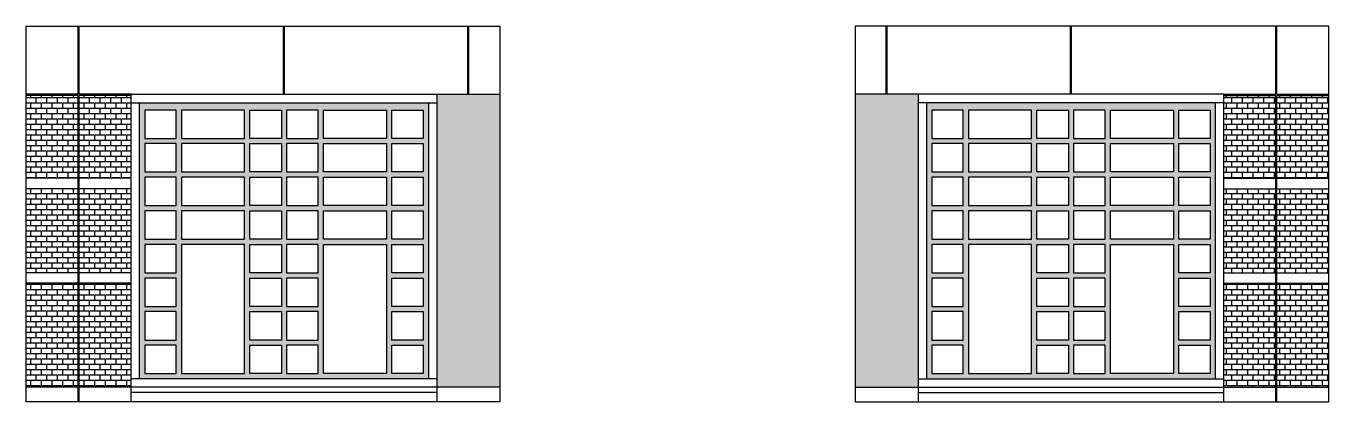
# Model space of a CAD drawing. Header units: millimetres. Extents: x -82299 to -43970, y 49033 to 79674.
# Drawn here: x -56370 to -43970, y 65020 to 68600 of the extents above; entities that cross this region are included whole.
import ezdxf

# ---------------------------------------------------------------- set-up
doc = ezdxf.new("R2010")
doc.units = ezdxf.units.MM
doc.layers.add('HAT', color=9, linetype='Continuous')
doc.layers.add('WIN', color=4, linetype='Continuous')
pattern_1 = [(0, (-46520, 0), (0, 6.985), [5.08, -1.905]), (90, (-46520, 0), (-6.985, 4e-16), [5.08, -1.905])]
pattern_2 = [(0, (-46520, 0), (0, 50.8), []), (90, (-46520, 0), (-50.8, 50.8), [50.8, -50.8])]

msp = doc.modelspace()

# ---------------------------------------------------------------- hatches: boundary and pattern name
at = {"layer": 'HAT', "true_color": 0xed1f24}
h = msp.add_hatch(dxfattribs=at)
h.set_pattern_fill('AR-B816', color=240, scale=0.25)
h.set_pattern_definition(pattern_2)
h.paths.add_polyline_path([(-55865, 67150), (-55370, 67150), (-55370, 67940), (-55865, 67940)])
h.paths.add_polyline_path([(-56370, 67150), (-55875, 67150), (-55875, 67940), (-56370, 67940)])
h.paths.add_polyline_path([(-55370, 67050), (-55865, 67050), (-55865, 66250), (-55370, 66250)])
h.paths.add_polyline_path([(-55875, 67050), (-56370, 67050), (-56370, 66250), (-55875, 66250)])
h.paths.add_polyline_path([(-55370, 66150), (-55865, 66150), (-55865, 65160), (-55370, 65160)])
h.paths.add_polyline_path([(-55875, 66150), (-56370, 66150), (-56370, 65160), (-55875, 65160)])
at = {"layer": 'HAT'}
h = msp.add_hatch(dxfattribs=at)
h.set_pattern_fill('ANGLE', color=256)
h.set_pattern_definition(pattern_1)
h.paths.add_polyline_path([(-55290, 67870), (-55290, 65240), (-52540, 65240), (-52540, 67870)])
h.paths.add_polyline_path([(-52590, 67800), (-52590, 67530), (-52890, 67530), (-52890, 67800)], flags=16)
h.paths.add_polyline_path([(-52940, 67800), (-52940, 67530), (-53540, 67530), (-53540, 67800)], flags=16)
h.paths.add_polyline_path([(-52590, 67480), (-52590, 67210), (-52890, 67210), (-52890, 67480)], flags=16)
h.paths.add_polyline_path([(-52940, 67480), (-52940, 67210), (-53540, 67210), (-53540, 67480)], flags=16)
h.paths.add_polyline_path([(-52590, 67160), (-52590, 66890), (-52890, 66890), (-52890, 67160)], flags=16)
h.paths.add_polyline_path([(-52940, 67160), (-52940, 66890), (-53540, 66890), (-53540, 67160)], flags=16)
h.paths.add_polyline_path([(-53590, 67800), (-53590, 67530), (-53890, 67530), (-53890, 67800)], flags=16)
h.paths.add_polyline_path([(-52590, 66840), (-52590, 66570), (-52890, 66570), (-52890, 66840)], flags=16)
h.paths.add_polyline_path([(-53590, 67480), (-53590, 67210), (-53890, 67210), (-53890, 67480)], flags=16)
h.paths.add_polyline_path([(-52940, 66840), (-52940, 66570), (-53540, 66570), (-53540, 66840)], flags=16)
h.paths.add_polyline_path([(-53590, 67160), (-53590, 66890), (-53890, 66890), (-53890, 67160)], flags=16)
h.paths.add_polyline_path([(-53940, 67800), (-53940, 67530), (-54240, 67530), (-54240, 67800)], flags=16)
h.paths.add_polyline_path([(-52590, 66520), (-52590, 66250), (-52890, 66250), (-52890, 66520)], flags=16)
h.paths.add_polyline_path([(-53940, 67480), (-53940, 67210), (-54240, 67210), (-54240, 67480)], flags=16)
h.paths.add_polyline_path([(-52940, 66520), (-52940, 65290), (-53540, 65290), (-53540, 66520)], flags=16)
h.paths.add_polyline_path([(-53590, 66840), (-53590, 66570), (-53890, 66570), (-53890, 66840)], flags=16)
h.paths.add_polyline_path([(-53940, 67160), (-53940, 66890), (-54240, 66890), (-54240, 67160)], flags=16)
h.paths.add_polyline_path([(-53590, 66520), (-53590, 66250), (-53890, 66250), (-53890, 66520)], flags=16)
h.paths.add_polyline_path([(-53940, 66840), (-53940, 66570), (-54240, 66570), (-54240, 66840)], flags=16)
h.paths.add_polyline_path([(-52590, 66200), (-52590, 65930), (-52890, 65930), (-52890, 66200)], flags=16)
h.paths.add_polyline_path([(-54290, 67800), (-54290, 67530), (-54890, 67530), (-54890, 67800)], flags=16)
h.paths.add_polyline_path([(-54290, 67480), (-54290, 67210), (-54890, 67210), (-54890, 67480)], flags=16)
h.paths.add_polyline_path([(-54290, 67160), (-54290, 66890), (-54890, 66890), (-54890, 67160)], flags=16)
h.paths.add_polyline_path([(-53940, 66520), (-53940, 66250), (-54240, 66250), (-54240, 66520)], flags=16)
h.paths.add_polyline_path([(-53590, 66200), (-53590, 65930), (-53890, 65930), (-53890, 66200)], flags=16)
h.paths.add_polyline_path([(-54290, 66840), (-54290, 66570), (-54890, 66570), (-54890, 66840)], flags=16)
h.paths.add_polyline_path([(-52590, 65880), (-52590, 65610), (-52890, 65610), (-52890, 65880)], flags=16)
h.paths.add_polyline_path([(-53940, 66200), (-53940, 65930), (-54240, 65930), (-54240, 66200)], flags=16)
h.paths.add_polyline_path([(-54290, 66520), (-54290, 65290), (-54890, 65290), (-54890, 66520)], flags=16)
h.paths.add_polyline_path([(-53590, 65880), (-53590, 65610), (-53890, 65610), (-53890, 65880)], flags=16)
h.paths.add_polyline_path([(-52590, 65560), (-52590, 65290), (-52890, 65290), (-52890, 65560)], flags=16)
h.paths.add_polyline_path([(-54940, 67800), (-54940, 67530), (-55240, 67530), (-55240, 67800)], flags=16)
h.paths.add_polyline_path([(-54940, 67480), (-54940, 67210), (-55240, 67210), (-55240, 67480)], flags=16)
h.paths.add_polyline_path([(-53940, 65880), (-53940, 65610), (-54240, 65610), (-54240, 65880)], flags=16)
h.paths.add_polyline_path([(-54940, 67160), (-54940, 66890), (-55240, 66890), (-55240, 67160)], flags=16)
h.paths.add_polyline_path([(-53590, 65560), (-53590, 65290), (-53890, 65290), (-53890, 65560)], flags=16)
h.paths.add_polyline_path([(-54940, 66840), (-54940, 66570), (-55240, 66570), (-55240, 66840)], flags=16)
h.paths.add_polyline_path([(-53940, 65560), (-53940, 65290), (-54240, 65290), (-54240, 65560)], flags=16)
h.paths.add_polyline_path([(-54940, 66520), (-54940, 66250), (-55240, 66250), (-55240, 66520)], flags=16)
h.paths.add_polyline_path([(-54940, 66200), (-54940, 65930), (-55240, 65930), (-55240, 66200)], flags=16)
h.paths.add_polyline_path([(-54940, 65880), (-54940, 65610), (-55240, 65610), (-55240, 65880)], flags=16)
h.paths.add_polyline_path([(-54940, 65560), (-54940, 65290), (-55240, 65290), (-55240, 65560)], flags=16)
h = msp.add_hatch(color=256, dxfattribs=at)
h.dxf.hatch_style = 1
h.set_gradient(color1=(99, 100, 102), color2=(199, 200, 202), name='CYLINDER')
h.paths.add_polyline_path([(-51860, 67950), (-52460, 67950), (-52460, 65160), (-51860, 65160)])
h = msp.add_hatch(color=256, dxfattribs=at)
h.dxf.hatch_style = 1
h.set_gradient(color1=(99, 100, 102), color2=(199, 200, 202), name='CYLINDER')
h.paths.add_polyline_path([(-48480, 65160), (-47880, 65160), (-47880, 67950), (-48480, 67950)])
h = msp.add_hatch(dxfattribs=at)
h.set_pattern_fill('ANGLE', color=256)
h.set_pattern_definition(pattern_1)
h.paths.add_polyline_path([(-47800, 67870), (-47800, 65240), (-45050, 65240), (-45050, 67870)])
h.paths.add_polyline_path([(-47450, 67800), (-47450, 67530), (-47750, 67530), (-47750, 67800)], flags=16)
h.paths.add_polyline_path([(-47400, 67800), (-46800, 67800), (-46800, 67530), (-47400, 67530)], flags=16)
h.paths.add_polyline_path([(-47450, 67480), (-47450, 67210), (-47750, 67210), (-47750, 67480)], flags=16)
h.paths.add_polyline_path([(-47400, 67480), (-46800, 67480), (-46800, 67210), (-47400, 67210)], flags=16)
h.paths.add_polyline_path([(-47450, 67160), (-47450, 66890), (-47750, 66890), (-47750, 67160)], flags=16)
h.paths.add_polyline_path([(-47400, 67160), (-46800, 67160), (-46800, 66890), (-47400, 66890)], flags=16)
h.paths.add_polyline_path([(-46750, 67800), (-46450, 67800), (-46450, 67530), (-46750, 67530)], flags=16)
h.paths.add_polyline_path([(-47450, 66840), (-47450, 66570), (-47750, 66570), (-47750, 66840)], flags=16)
h.paths.add_polyline_path([(-46750, 67480), (-46450, 67480), (-46450, 67210), (-46750, 67210)], flags=16)
h.paths.add_polyline_path([(-47400, 66840), (-46800, 66840), (-46800, 66570), (-47400, 66570)], flags=16)
h.paths.add_polyline_path([(-46750, 67160), (-46450, 67160), (-46450, 66890), (-46750, 66890)], flags=16)
h.paths.add_polyline_path([(-46400, 67800), (-46100, 67800), (-46100, 67530), (-46400, 67530)], flags=16)
h.paths.add_polyline_path([(-47450, 66520), (-47450, 66250), (-47750, 66250), (-47750, 66520)], flags=16)
h.paths.add_polyline_path([(-46400, 67480), (-46100, 67480), (-46100, 67210), (-46400, 67210)], flags=16)
h.paths.add_polyline_path([(-47400, 66520), (-46800, 66520), (-46800, 65290), (-47400, 65290)], flags=16)
h.paths.add_polyline_path([(-46750, 66840), (-46450, 66840), (-46450, 66570), (-46750, 66570)], flags=16)
h.paths.add_polyline_path([(-46400, 67160), (-46100, 67160), (-46100, 66890), (-46400, 66890)], flags=16)
h.paths.add_polyline_path([(-46750, 66520), (-46450, 66520), (-46450, 66250), (-46750, 66250)], flags=16)
h.paths.add_polyline_path([(-46400, 66840), (-46100, 66840), (-46100, 66570), (-46400, 66570)], flags=16)
h.paths.add_polyline_path([(-47450, 66200), (-47450, 65930), (-47750, 65930), (-47750, 66200)], flags=16)
h.paths.add_polyline_path([(-46050, 67800), (-45450, 67800), (-45450, 67530), (-46050, 67530)], flags=16)
h.paths.add_polyline_path([(-46050, 67480), (-45450, 67480), (-45450, 67210), (-46050, 67210)], flags=16)
h.paths.add_polyline_path([(-46050, 67160), (-45450, 67160), (-45450, 66890), (-46050, 66890)], flags=16)
h.paths.add_polyline_path([(-46400, 66520), (-46100, 66520), (-46100, 66250), (-46400, 66250)], flags=16)
h.paths.add_polyline_path([(-46750, 66200), (-46450, 66200), (-46450, 65930), (-46750, 65930)], flags=16)
h.paths.add_polyline_path([(-46050, 66840), (-45450, 66840), (-45450, 66570), (-46050, 66570)], flags=16)
h.paths.add_polyline_path([(-47450, 65880), (-47450, 65610), (-47750, 65610), (-47750, 65880)], flags=16)
h.paths.add_polyline_path([(-46400, 66200), (-46100, 66200), (-46100, 65930), (-46400, 65930)], flags=16)
h.paths.add_polyline_path([(-46050, 66520), (-45450, 66520), (-45450, 65290), (-46050, 65290)], flags=16)
h.paths.add_polyline_path([(-46750, 65880), (-46450, 65880), (-46450, 65610), (-46750, 65610)], flags=16)
h.paths.add_polyline_path([(-47450, 65560), (-47450, 65290), (-47750, 65290), (-47750, 65560)], flags=16)
h.paths.add_polyline_path([(-45400, 67800), (-45100, 67800), (-45100, 67530), (-45400, 67530)], flags=16)
h.paths.add_polyline_path([(-45400, 67480), (-45100, 67480), (-45100, 67210), (-45400, 67210)], flags=16)
h.paths.add_polyline_path([(-46400, 65880), (-46100, 65880), (-46100, 65610), (-46400, 65610)], flags=16)
h.paths.add_polyline_path([(-45400, 67160), (-45100, 67160), (-45100, 66890), (-45400, 66890)], flags=16)
h.paths.add_polyline_path([(-46750, 65560), (-46450, 65560), (-46450, 65290), (-46750, 65290)], flags=16)
h.paths.add_polyline_path([(-45400, 66840), (-45100, 66840), (-45100, 66570), (-45400, 66570)], flags=16)
h.paths.add_polyline_path([(-46400, 65560), (-46100, 65560), (-46100, 65290), (-46400, 65290)], flags=16)
h.paths.add_polyline_path([(-45400, 66520), (-45100, 66520), (-45100, 66250), (-45400, 66250)], flags=16)
h.paths.add_polyline_path([(-45400, 66200), (-45100, 66200), (-45100, 65930), (-45400, 65930)], flags=16)
h.paths.add_polyline_path([(-45400, 65880), (-45100, 65880), (-45100, 65610), (-45400, 65610)], flags=16)
h.paths.add_polyline_path([(-45400, 65560), (-45100, 65560), (-45100, 65290), (-45400, 65290)], flags=16)
at = {"layer": 'HAT', "true_color": 0xed1f24}
h = msp.add_hatch(dxfattribs=at)
h.set_pattern_fill('AR-B816', color=240, scale=0.25)
h.set_pattern_definition(pattern_2)
h.paths.add_polyline_path([(-44475, 67940), (-44970, 67940), (-44970, 67150), (-44475, 67150)])
h.paths.add_polyline_path([(-43970, 67940), (-44465, 67940), (-44465, 67150), (-43970, 67150)])
h.paths.add_polyline_path([(-44970, 66250), (-44475, 66250), (-44475, 67050), (-44970, 67050)])
h.paths.add_polyline_path([(-44465, 66250), (-43970, 66250), (-43970, 67050), (-44465, 67050)])
h.paths.add_polyline_path([(-44970, 65160), (-44475, 65160), (-44475, 66150), (-44970, 66150)])
h.paths.add_polyline_path([(-44465, 65160), (-43970, 65160), (-43970, 66150), (-44465, 66150)])

# ---------------------------------------------------------------- linework, layer by layer
at = {"layer": 'WIN'}
for p, q in [((-56370, 65020), (-56370, 68600)), ((-56370, 68600), (-51860, 68600)), ((-55875, 67950), (-55875, 68600)), ((-55865, 67950), (-55865, 68600)), ((-53920, 67950), (-53920, 68600)), ((-53910, 67950), (-53910, 68600)), ((-52165, 67950), (-52165, 68600)), ((-52155, 67950), (-52155, 68600)), ((-51860, 68600), (-51860, 65020)), ((-48480, 68600), (-48480, 65020)), ((-43970, 68600), (-48480, 68600)), ((-48185, 67950), (-48185, 68600)), ((-48175, 67950), (-48175, 68600)), ((-46430, 67950), (-46430, 68600)), ((-46420, 67950), (-46420, 68600)), ((-44475, 67950), (-44475, 68600)), ((-44465, 67950), (-44465, 68600)), ((-43970, 65020), (-43970, 68600)), ((-55875, 67950), (-56370, 67950)), ((-55875, 67940), (-56370, 67940)), ((-55875, 65020), (-55875, 67940)), ((-55370, 67950), (-55865, 67950)), ((-55865, 65020), (-55865, 67940)), ((-55370, 67940), (-55865, 67940)), ((-55370, 65020), (-55370, 67950)), ((-55370, 67950), (-52460, 67950)), ((-55370, 67870), (-52460, 67870)), ((-55290, 65240), (-55290, 67870)), ((-52540, 67870), (-52540, 65240)), ((-52460, 67950), (-52460, 65020)), ((-52460, 67950), (-51860, 67950)), ((-47880, 67950), (-48480, 67950)), ((-44970, 67950), (-47880, 67950)), ((-47880, 67950), (-47880, 65020)), ((-44970, 67870), (-47880, 67870)), ((-47800, 67870), (-47800, 65240)), ((-45050, 65240), (-45050, 67870)), ((-44970, 65020), (-44970, 67950)), ((-44970, 67950), (-44475, 67950)), ((-44970, 67940), (-44475, 67940)), ((-44475, 65020), (-44475, 67940)), ((-44465, 67950), (-43970, 67950)), ((-44465, 65020), (-44465, 67940)), ((-44465, 67940), (-43970, 67940)), ((-55875, 67150), (-56370, 67150)), ((-55370, 67150), (-55865, 67150)), ((-44970, 67150), (-44475, 67150)), ((-44465, 67150), (-43970, 67150)), ((-55875, 67050), (-56370, 67050)), ((-55370, 67050), (-55865, 67050)), ((-44970, 67050), (-44475, 67050)), ((-44465, 67050), (-43970, 67050)), ((-55875, 66250), (-56370, 66250)), ((-55370, 66250), (-55865, 66250)), ((-44970, 66250), (-44475, 66250)), ((-44465, 66250), (-43970, 66250)), ((-55875, 66150), (-56370, 66150)), ((-55370, 66150), (-55865, 66150)), ((-44970, 66150), (-44475, 66150)), ((-44465, 66150), (-43970, 66150)), ((-52460, 65240), (-55370, 65240)), ((-47880, 65240), (-44970, 65240)), ((-55875, 65160), (-56370, 65160)), ((-51860, 65160), (-55865, 65160)), ((-52460, 65110), (-55370, 65110)), ((-48480, 65160), (-44475, 65160)), ((-47880, 65110), (-44970, 65110)), ((-44465, 65160), (-43970, 65160)), ((-51860, 65020), (-56370, 65020)), ((-48480, 65020), (-43970, 65020))]:
    msp.add_line(p, q, dxfattribs=at)
for points in [[(-55240, 67530), (-54940, 67530), (-54940, 67800), (-55240, 67800)], [(-54890, 67530), (-54290, 67530), (-54290, 67800), (-54890, 67800)], [(-53940, 67530), (-54240, 67530), (-54240, 67800), (-53940, 67800)], [(-53890, 67530), (-53590, 67530), (-53590, 67800), (-53890, 67800)], [(-52940, 67530), (-53540, 67530), (-53540, 67800), (-52940, 67800)], [(-52590, 67530), (-52890, 67530), (-52890, 67800), (-52590, 67800)], [(-47750, 67530), (-47450, 67530), (-47450, 67800), (-47750, 67800)], [(-47400, 67530), (-46800, 67530), (-46800, 67800), (-47400, 67800)], [(-46450, 67530), (-46750, 67530), (-46750, 67800), (-46450, 67800)], [(-46400, 67530), (-46100, 67530), (-46100, 67800), (-46400, 67800)], [(-45450, 67530), (-46050, 67530), (-46050, 67800), (-45450, 67800)], [(-45100, 67530), (-45400, 67530), (-45400, 67800), (-45100, 67800)], [(-55240, 67210), (-54940, 67210), (-54940, 67480), (-55240, 67480)], [(-54890, 67210), (-54290, 67210), (-54290, 67480), (-54890, 67480)], [(-53940, 67210), (-54240, 67210), (-54240, 67480), (-53940, 67480)], [(-53890, 67210), (-53590, 67210), (-53590, 67480), (-53890, 67480)], [(-52940, 67210), (-53540, 67210), (-53540, 67480), (-52940, 67480)], [(-52590, 67210), (-52890, 67210), (-52890, 67480), (-52590, 67480)], [(-47750, 67210), (-47450, 67210), (-47450, 67480), (-47750, 67480)], [(-47400, 67210), (-46800, 67210), (-46800, 67480), (-47400, 67480)], [(-46450, 67210), (-46750, 67210), (-46750, 67480), (-46450, 67480)], [(-46400, 67210), (-46100, 67210), (-46100, 67480), (-46400, 67480)], [(-45450, 67210), (-46050, 67210), (-46050, 67480), (-45450, 67480)], [(-45100, 67210), (-45400, 67210), (-45400, 67480), (-45100, 67480)], [(-55240, 66890), (-54940, 66890), (-54940, 67160), (-55240, 67160)], [(-54890, 66890), (-54290, 66890), (-54290, 67160), (-54890, 67160)], [(-53940, 66890), (-54240, 66890), (-54240, 67160), (-53940, 67160)], [(-53890, 66890), (-53590, 66890), (-53590, 67160), (-53890, 67160)], [(-52940, 66890), (-53540, 66890), (-53540, 67160), (-52940, 67160)], [(-52590, 66890), (-52890, 66890), (-52890, 67160), (-52590, 67160)], [(-47750, 66890), (-47450, 66890), (-47450, 67160), (-47750, 67160)], [(-47400, 66890), (-46800, 66890), (-46800, 67160), (-47400, 67160)], [(-46450, 66890), (-46750, 66890), (-46750, 67160), (-46450, 67160)], [(-46400, 66890), (-46100, 66890), (-46100, 67160), (-46400, 67160)], [(-45450, 66890), (-46050, 66890), (-46050, 67160), (-45450, 67160)], [(-45100, 66890), (-45400, 66890), (-45400, 67160), (-45100, 67160)], [(-55240, 66570), (-54940, 66570), (-54940, 66840), (-55240, 66840)], [(-54890, 66570), (-54290, 66570), (-54290, 66840), (-54890, 66840)], [(-53940, 66570), (-54240, 66570), (-54240, 66840), (-53940, 66840)], [(-53890, 66570), (-53590, 66570), (-53590, 66840), (-53890, 66840)], [(-52940, 66570), (-53540, 66570), (-53540, 66840), (-52940, 66840)], [(-52590, 66570), (-52890, 66570), (-52890, 66840), (-52590, 66840)], [(-47750, 66570), (-47450, 66570), (-47450, 66840), (-47750, 66840)], [(-47400, 66570), (-46800, 66570), (-46800, 66840), (-47400, 66840)], [(-46450, 66570), (-46750, 66570), (-46750, 66840), (-46450, 66840)], [(-46400, 66570), (-46100, 66570), (-46100, 66840), (-46400, 66840)], [(-45450, 66570), (-46050, 66570), (-46050, 66840), (-45450, 66840)], [(-45100, 66570), (-45400, 66570), (-45400, 66840), (-45100, 66840)], [(-55240, 66250), (-54940, 66250), (-54940, 66520), (-55240, 66520)], [(-54890, 65290), (-54290, 65290), (-54290, 66520), (-54890, 66520)], [(-53940, 66250), (-54240, 66250), (-54240, 66520), (-53940, 66520)], [(-53890, 66250), (-53590, 66250), (-53590, 66520), (-53890, 66520)], [(-52940, 65290), (-53540, 65290), (-53540, 66520), (-52940, 66520)], [(-52590, 66250), (-52890, 66250), (-52890, 66520), (-52590, 66520)], [(-47750, 66250), (-47450, 66250), (-47450, 66520), (-47750, 66520)], [(-47400, 65290), (-46800, 65290), (-46800, 66520), (-47400, 66520)], [(-46450, 66250), (-46750, 66250), (-46750, 66520), (-46450, 66520)], [(-46400, 66250), (-46100, 66250), (-46100, 66520), (-46400, 66520)], [(-45450, 65290), (-46050, 65290), (-46050, 66520), (-45450, 66520)], [(-45100, 66250), (-45400, 66250), (-45400, 66520), (-45100, 66520)], [(-55240, 65930), (-54940, 65930), (-54940, 66200), (-55240, 66200)], [(-53940, 65930), (-54240, 65930), (-54240, 66200), (-53940, 66200)], [(-53890, 65930), (-53590, 65930), (-53590, 66200), (-53890, 66200)], [(-52590, 65930), (-52890, 65930), (-52890, 66200), (-52590, 66200)], [(-47750, 65930), (-47450, 65930), (-47450, 66200), (-47750, 66200)], [(-46450, 65930), (-46750, 65930), (-46750, 66200), (-46450, 66200)], [(-46400, 65930), (-46100, 65930), (-46100, 66200), (-46400, 66200)], [(-45100, 65930), (-45400, 65930), (-45400, 66200), (-45100, 66200)], [(-55240, 65610), (-54940, 65610), (-54940, 65880), (-55240, 65880)], [(-53940, 65610), (-54240, 65610), (-54240, 65880), (-53940, 65880)], [(-53890, 65610), (-53590, 65610), (-53590, 65880), (-53890, 65880)], [(-52590, 65610), (-52890, 65610), (-52890, 65880), (-52590, 65880)], [(-47750, 65610), (-47450, 65610), (-47450, 65880), (-47750, 65880)], [(-46450, 65610), (-46750, 65610), (-46750, 65880), (-46450, 65880)], [(-46400, 65610), (-46100, 65610), (-46100, 65880), (-46400, 65880)], [(-45100, 65610), (-45400, 65610), (-45400, 65880), (-45100, 65880)], [(-55240, 65290), (-54940, 65290), (-54940, 65560), (-55240, 65560)], [(-53940, 65290), (-54240, 65290), (-54240, 65560), (-53940, 65560)], [(-53890, 65290), (-53590, 65290), (-53590, 65560), (-53890, 65560)], [(-52590, 65290), (-52890, 65290), (-52890, 65560), (-52590, 65560)], [(-47750, 65290), (-47450, 65290), (-47450, 65560), (-47750, 65560)], [(-46450, 65290), (-46750, 65290), (-46750, 65560), (-46450, 65560)], [(-46400, 65290), (-46100, 65290), (-46100, 65560), (-46400, 65560)], [(-45100, 65290), (-45400, 65290), (-45400, 65560), (-45100, 65560)]]:
    msp.add_lwpolyline(points, close=True, dxfattribs=at)

doc.saveas('drawing.dxf')
